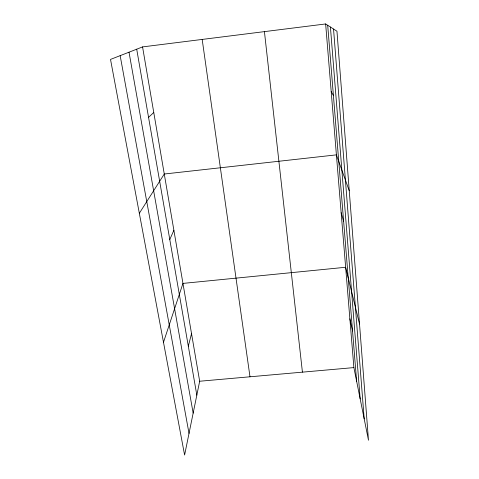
<?xml version="1.0" encoding="UTF-8"?>
<svg xmlns="http://www.w3.org/2000/svg" width="479" height="479" viewBox="0 0 479 479"><rect width="100%" height="100%" fill="white"/><g stroke="black" fill="none" stroke-linecap="round" stroke-linejoin="round"><path stroke-width="0.72" d="M142.562 46.906L199.665 381.242L184.601 455.05L110.517 59.414L142.562 46.906L325.642 23.95L336.959 31.231L368.483 440.231L353.885 367.597L325.642 23.95M188.319 346.191L191.534 333.653M163.489 342.287L182.954 283.406L345.634 267.27L359.531 324.049M169.782 239.53L173.883 230.285M139.329 213.293L164.273 174.015L336.402 154.861L349.257 190.768M148.556 117.397L153.759 112.457M199.665 381.242L353.885 367.597M331.193 91.501L333.42 95.65M341.156 212.706L343.641 221.43M349.874 318.822L352.544 331.025M120.163 55.648L189.019 433.399M129.013 52.193L193.157 413.114M136.707 49.193L196.827 395.145M202.18 39.428L249.99 376.787M264.426 31.626L302.423 372.153M327.702 25.273L356.627 381.248M330.414 27.022L360.178 398.911M333.54 29.033L364.19 418.874"/></g></svg>
